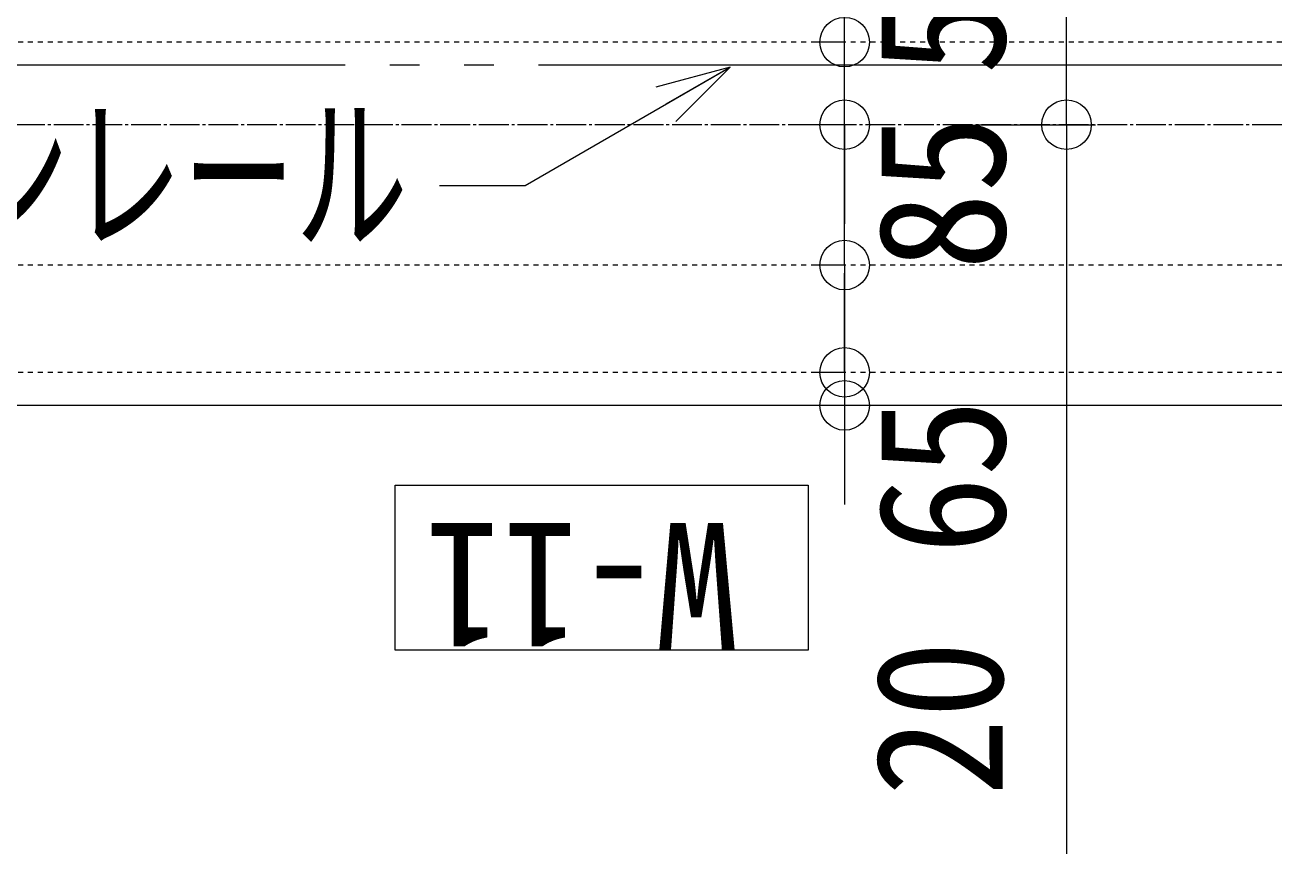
# Model space of a CAD drawing. Units: millimetres at full size, sheet at 1:30. Extents: x -17796 to 21385, y -23279 to 7734.
# Drawn here: x -8600 to -7840, y 2646 to 3143 of the extents above; entities that cross this region are included whole.
import ezdxf
from ezdxf.enums import TextEntityAlignment as Align

# ---------------------------------------------------------------- set-up
doc = ezdxf.new("R2010")
doc.units = ezdxf.units.MM
doc.header["$LTSCALE"] = 30
for name, pattern in [('USER14', [18.9, 15, -0.9, 0.6, -0.9, 0.6, -0.9]), ('USER4', [0.78, 0.6, -0.06, 0.06, -0.06]), ('USER7', [0.2, 0.1, -0.1])]:
    doc.linetypes.add(name, pattern=pattern)
doc.layers.add('0-1_(W)電灯', color=253, linetype='Continuous', lineweight=18)
doc.styles.add('ＭＳ ゴシック', font='')
doc.styles.get('ＭＳ ゴシック').set_extended_font_data('MS Gothic')

msp = doc.modelspace()

# ---------------------------------------------------------------- linework, layer by layer
at = {"layer": '0-1_(W)電灯', "color": 171}
for p, q in [((-7970.07, 3112.42), (-7970.07, 3452.42)), ((-8104.37, 3112.42), (-8104.37, 3142.42)), ((-8104.37, 3132.42), (-8121.87, 3132.42)), ((-8104.37, 3082.42), (-8104.37, 3132.42)), ((-8104.37, 3082.42), (-8121.87, 3082.42)), ((-8104.37, 3082.42), (-8121.87, 3082.42)), ((-8104.37, 2997.42), (-8104.37, 3082.42)), ((-8023.7, 3082.42), (-7952.57, 3082.42)), ((-8104.37, 3027.42), (-8104.37, 3057.42)), ((-8104.37, 3052.42), (-8104.37, 3022.42)), ((-8104.37, 2997.42), (-8121.87, 2997.42)), ((-8104.37, 2997.42), (-8121.87, 2997.42)), ((-8104.37, 2962.42), (-8104.37, 2992.42)), ((-8104.37, 2967.42), (-8104.37, 2937.42)), ((-8104.37, 2932.42), (-8121.87, 2932.42)), ((-8104.37, 2932.42), (-8104.37, 2912.42)), ((-8104.37, 2912.42), (-8121.87, 2912.42)), ((-8104.37, 2902.42), (-8104.37, 2872.42)), ((-8104.37, 2882.42), (-8104.37, 2852.42))]:
    msp.add_line(p, q, dxfattribs=at)
at = {"layer": '0-1_(W)電灯', "color": 7}
for p, q in [((-8104.37, 3132.42), (-8104.37, 3162.42)), ((-8173.65, 3117.28), (-8212.63, 3094.78)), ((-8104.37, 3082.42), (-8104.37, 3112.42)), ((-7970.07, 3082.42), (-7970.07, 3112.42)), ((-8104.37, 3082.42), (-8104.37, 3052.42)), ((-7970.07, 3082.42), (-7970.07, 3052.42)), ((-8104.37, 2997.42), (-8104.37, 3027.42)), ((-8104.37, 2997.42), (-8104.37, 2967.42)), ((-8104.37, 2932.42), (-8104.37, 2962.42)), ((-8104.37, 2932.42), (-8104.37, 2902.42)), ((-8104.37, 2912.42), (-8104.37, 2882.42))]:
    msp.add_line(p, q, dxfattribs=at)
at = {"layer": '0-1_(W)電灯', "color": 142, "linetype": 'USER7'}
for p, q in [((-7839.72, 3132.42), (-9064.72, 3132.42)), ((-7839.72, 2997.42), (-9139.72, 2997.42))]:
    msp.add_line(p, q, dxfattribs=at)
at = {"layer": '0-1_(W)電灯', "color": 3, "linetype": 'USER14'}
msp.add_line((-7839.72, 3118.42), (-8704.72, 3118.42), dxfattribs=at)
at = {"layer": '0-1_(W)電灯', "color": 54, "linetype": 'USER4'}
msp.add_line((-7839.72, 3082.42), (-9139.72, 3082.42), dxfattribs=at)
at = {"layer": '0-1_(W)電灯', "color": 6}
for p, q in [((-7981.7, 3082.42), (-7952.57, 3082.42)), ((-7970.07, 3052.42), (-7970.07, -487.58)), ((-7839.72, 2912.42), (-9070.72, 2912.42))]:
    msp.add_line(p, q, dxfattribs=at)
at = {"layer": '0-1_(W)電灯', "color": 4, "linetype": 'USER7'}
msp.add_line((-7839.72, 2932.42), (-9139.72, 2932.42), dxfattribs=at)
at = {"layer": '0-1_(W)電灯', "color": 94}
msp.add_lwpolyline([(-8349.66, 3045.61), (-8297.79, 3045.61), (-8174.43, 3116.83)], dxfattribs=at)
at = {"layer": '0-1_(W)電灯', "color": 7}
msp.add_lwpolyline([(-8206.6, 3084.34), (-8173.65, 3117.28), (-8218.65, 3105.22)], dxfattribs=at)
at = {"layer": '0-1_(W)電灯', "color": 171}
msp.add_lwpolyline([(-8104.37, 2997.42), (-8104.37, 2932.42), (-8121.87, 2932.42)], dxfattribs=at)
at = {"layer": '0-1_(W)電灯', "color": 2}
msp.add_lwpolyline([(-8126.43, 2764.12), (-8376.43, 2764.12), (-8376.43, 2864.12), (-8126.43, 2864.12)], close=True, dxfattribs=at)
at = {"layer": '0-1_(W)電灯', "color": 7}
for centre in [(-8104.37, 3132.42), (-8104.37, 3082.42), (-8104.37, 3082.42), (-7970.07, 3082.42), (-7970.07, 3082.42), (-8104.37, 2997.42), (-8104.37, 2997.42), (-8104.37, 2932.42), (-8104.37, 2932.42), (-8104.37, 2912.42)]:
    msp.add_circle(centre, 15, dxfattribs=at)

# ---------------------------------------------------------------- texts
at = {"layer": '0-1_(W)電灯', "color": 9, "style": 'ＭＳ ゴシック', "width": 0.9}
for s, p in [('50', (-7984.19, 3112.7)), ('85', (-7984.19, 2994.2)), ('65', (-7984.19, 2822.28)), ('20', (-7985.69, 2675.73))]:
    msp.add_text(s, height=76.97, rotation=90, dxfattribs=at).set_placement(p, align=Align.BOTTOM_LEFT)
at = {"layer": '0-1_(W)電灯', "color": 94, "style": 'ＭＳ ゴシック', "width": 0.65}
msp.add_text('カーテンレール', height=76.97, dxfattribs=at).set_placement((-8846.45, 2990.81), align=Align.BOTTOM_LEFT)
at = {"layer": '0-1_(W)電灯', "color": 2, "style": 'ＭＳ ゴシック', "width": 0.9}
msp.add_text('W-11', height=76.97, rotation=180, dxfattribs=at).set_placement((-8170.29, 2864.3), align=Align.BOTTOM_LEFT)

doc.saveas('drawing.dxf')
